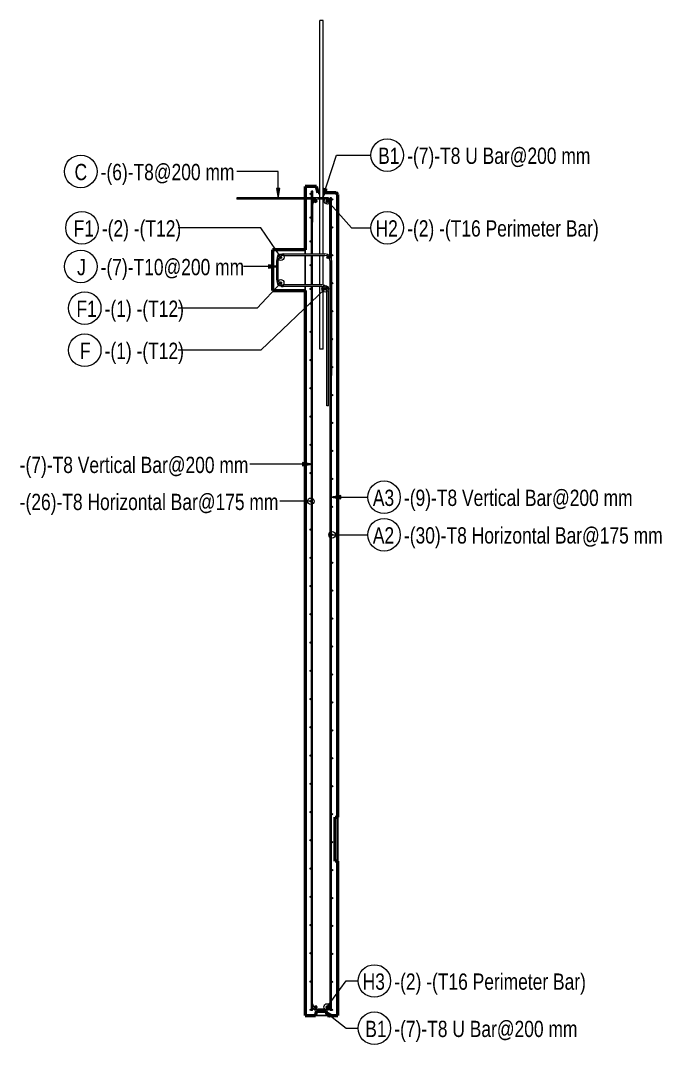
# Model space of a CAD drawing. Header units: millimetres. Extents: x -12508 to 11584, y -2169 to 13538.
# Drawn here: x -2960 to 977, y -1575 to 4720 of the extents above; entities that cross this region are included whole.
import ezdxf

# ---------------------------------------------------------------- set-up
doc = ezdxf.new("R2010")
doc.units = ezdxf.units.MM
doc.linetypes.add('Dash', pattern=[6.36, 3.18, -3.18])
for name, color, linetype, lineweight in [('A-WALL', 113, 'Continuous', 25), ('S-BEAM', 12, 'Continuous', 18), ('S-BEAM-HDLN', 1, 'Dash', 18), ('S-RBAR', 171, 'Continuous', 18), ('S-RBAR-IDEN', 171, 'Continuous', 9)]:
    doc.layers.add(name, color=color, linetype=linetype, lineweight=lineweight)
doc.styles.add('Nirmala UI Semilight', font='NirmalaS.ttf', dxfattribs={"width": 0.8, "height": 100})

# ---------------------------------------------------------------- blocks, each defined once
blk = doc.blocks.new('M_Rebar Tag_rfa Dimension - ARROW-793927-Elevation Right 2')
at = {"layer": 'S-RBAR-IDEN'}
blk.add_circle((11535.3, 3792.2), 100, dxfattribs=at)
blk = doc.blocks.new('M_Rebar Tag_rfa MARK - DOT 1 MM-794228-Elevation Right 2')
at = {"layer": 'S-RBAR-IDEN'}
blk.add_circle((13417.9, 3445.5), 100, dxfattribs=at)
blk = doc.blocks.new('M_Rebar Tag_rfa Dimension - DOT-793929-Elevation Right 2')
at = {"layer": 'S-RBAR-IDEN'}
blk.add_circle((13398.1, 1558.8), 100, dxfattribs=at)

msp = doc.modelspace()

# ---------------------------------------------------------------- hatches: boundary and pattern name
at = {"layer": 'S-RBAR'}
h = msp.add_hatch(color=256, dxfattribs=at)
edge = h.paths.add_edge_path()
edge.add_arc((-1177.4921, 3654.09358), 4, 0, 360)
for points in [[(-1177.49212, 3650.09358), (-1173.4921, 3654.09356), (-1177.49208, 3658.09358), (-1181.4921, 3654.0936)], [(-1149.84484, 3601.72682), (-1140.90055, 3604.63294), (-1140.9005, 3614.0375), (-1149.84476, 3616.94372), (-1155.37266, 3609.3353)], [(-1078.01482, 3601.72644), (-1069.07053, 3604.63256), (-1069.07048, 3614.03713), (-1078.01474, 3616.94334), (-1083.54264, 3609.33492)], [(-1045.4923, 3615.83472), (-1041.49228, 3619.8347), (-1045.49226, 3623.83472), (-1049.49228, 3619.83474)], [(-1177.49289, 3504.01413), (-1173.49287, 3508.01411), (-1177.49285, 3512.01413), (-1181.49287, 3508.01415)], [(-1045.4932, 3444.0761), (-1041.49318, 3448.07608), (-1045.49316, 3452.0761), (-1049.49318, 3448.07612)], [(-1177.49366, 3357.93467), (-1173.49363, 3361.93465), (-1177.49361, 3365.93467), (-1181.49363, 3361.93469)], [(-1045.49411, 3272.31748), (-1041.49408, 3276.31746), (-1045.49406, 3280.31748), (-1049.49408, 3276.3175)], [(-1362.10211, 3257.50555), (-1356.10208, 3263.50552), (-1362.10205, 3269.50555), (-1368.10208, 3263.50558)], [(-1177.49442, 3211.85522), (-1173.4944, 3215.8552), (-1177.49438, 3219.85522), (-1181.4944, 3215.85524)], [(-1071.49418, 3257.50402), (-1065.49415, 3263.50399), (-1071.49412, 3269.50402), (-1077.49415, 3263.50406)], [(-1362.10293, 3100.91082), (-1356.1029, 3106.91079), (-1362.10287, 3112.91082), (-1368.1029, 3106.91085)], [(-1045.49501, 3100.55886), (-1041.49499, 3104.55884), (-1045.49497, 3108.55886), (-1049.49499, 3104.55888)], [(-1177.49519, 3065.77577), (-1173.49517, 3069.77575), (-1177.49515, 3073.77577), (-1181.49517, 3069.77579)], [(-1089.77941, 3062.63685), (-1083.77938, 3068.63681), (-1089.77935, 3074.63685), (-1095.77938, 3068.63688), (-1090.67067, 3063.52811)], [(-1177.49566, 2975.94346), (-1173.49564, 2979.94344), (-1177.49562, 2983.94346), (-1181.49564, 2979.94348)], [(-1045.49591, 2928.80024), (-1041.49589, 2932.80021), (-1045.49587, 2936.80024), (-1049.49589, 2932.80026)], [(-1177.49657, 2802.29914), (-1173.49655, 2806.29912), (-1177.49653, 2810.29914), (-1181.49655, 2806.29916)], [(-1045.49681, 2757.04162), (-1041.49679, 2761.04159), (-1045.49677, 2765.04162), (-1049.49679, 2761.04164)], [(-1177.49749, 2628.65482), (-1173.49747, 2632.6548), (-1177.49745, 2636.65482), (-1181.49747, 2632.65484)], [(-1045.49771, 2585.28299), (-1041.49769, 2589.28297), (-1045.49767, 2593.28299), (-1049.49769, 2589.28302)], [(-1177.4984, 2455.0105), (-1173.49838, 2459.01047), (-1177.49836, 2463.0105), (-1181.49838, 2459.01052)], [(-1045.49862, 2413.52437), (-1041.4986, 2417.52435), (-1045.49858, 2421.52437), (-1049.4986, 2417.52439)], [(-1177.49931, 2281.36617), (-1173.49929, 2285.36615), (-1177.49927, 2289.36617), (-1181.49929, 2285.36619)], [(-1045.49952, 2241.76575), (-1041.4995, 2245.76573), (-1045.49948, 2249.76575), (-1049.4995, 2245.76577)], [(-1177.50022, 2107.72185), (-1173.5002, 2111.72183), (-1177.50018, 2115.72185), (-1181.5002, 2111.72187)], [(-1045.50042, 2070.00713), (-1041.5004, 2074.00711), (-1045.50038, 2078.00713), (-1049.5004, 2074.00715)], [(-1177.50114, 1934.07753), (-1173.50112, 1938.07751), (-1177.50109, 1942.07753), (-1181.50112, 1938.07755)], [(-1045.50132, 1898.24851), (-1041.5013, 1902.24849), (-1045.50128, 1906.24851), (-1049.5013, 1902.24853)], [(-1177.50205, 1760.43321), (-1173.50203, 1764.43319), (-1177.50201, 1768.43321), (-1181.50203, 1764.43323)], [(-1045.50223, 1726.48989), (-1041.50221, 1730.48987), (-1045.50218, 1734.48989), (-1049.50221, 1730.48991)], [(-1177.50296, 1586.78889), (-1173.50294, 1590.78886), (-1177.50292, 1594.78889), (-1181.50294, 1590.78891)], [(-1045.50313, 1554.73127), (-1041.50311, 1558.73125), (-1045.50309, 1562.73127), (-1049.50311, 1558.73129)], [(-1177.50387, 1413.14456), (-1173.50385, 1417.14454), (-1177.50383, 1421.14456), (-1181.50385, 1417.14458)], [(-1045.50403, 1382.97265), (-1041.50401, 1386.97263), (-1045.50399, 1390.97265), (-1049.50401, 1386.97267)], [(-1177.50479, 1239.50024), (-1173.50476, 1243.50022), (-1177.50474, 1247.50024), (-1181.50476, 1243.50026)], [(-1045.50493, 1211.21403), (-1041.50491, 1215.21401), (-1045.50489, 1219.21403), (-1049.50491, 1215.21405)], [(-1177.5057, 1065.85592), (-1173.50568, 1069.8559), (-1177.50566, 1073.85592), (-1181.50568, 1069.85594)], [(-1045.50584, 1039.45541), (-1041.50582, 1043.45539), (-1045.50579, 1047.45541), (-1049.50582, 1043.45543)], [(-1177.50661, 892.2116), (-1173.50659, 896.21158), (-1177.50657, 900.2116), (-1181.50659, 896.21162)], [(-1045.50674, 867.69679), (-1041.50672, 871.69677), (-1045.5067, 875.69679), (-1049.50672, 871.69681)], [(-1177.50752, 718.56728), (-1173.5075, 722.56726), (-1177.50748, 726.56728), (-1181.5075, 722.5673)], [(-1045.50764, 695.93817), (-1041.50762, 699.93815), (-1045.5076, 703.93817), (-1049.50762, 699.93819)], [(-1177.50843, 544.92295), (-1173.50841, 548.92293), (-1177.50839, 552.92295), (-1181.50841, 548.92298)], [(-1045.50854, 524.17955), (-1041.50852, 528.17953), (-1045.5085, 532.17955), (-1049.50852, 528.17957)], [(-1177.50935, 371.27863), (-1173.50933, 375.27861), (-1177.5093, 379.27863), (-1181.50933, 375.27865)], [(-1045.50945, 352.42093), (-1041.50942, 356.4209), (-1045.5094, 360.42093), (-1049.50942, 356.42095)], [(-1177.51026, 197.63431), (-1173.51024, 201.63429), (-1177.51022, 205.63431), (-1181.51024, 201.63433)], [(-1045.51035, 180.66231), (-1041.51033, 184.66228), (-1045.51031, 188.66231), (-1049.51033, 184.66233)], [(-1177.51117, 23.98999), (-1173.51115, 27.98997), (-1177.51113, 31.98999), (-1181.51115, 27.99001)], [(-1045.51125, 8.90368), (-1041.51123, 12.90366), (-1045.51121, 16.90368), (-1049.51123, 12.90371)], [(-1177.51208, -149.65433), (-1173.51206, -145.65435), (-1177.51204, -141.65433), (-1181.51206, -145.65431)], [(-1045.51215, -162.85494), (-1041.51213, -158.85496), (-1045.51211, -154.85494), (-1049.51213, -158.85492)], [(-1177.513, -323.29866), (-1173.51297, -319.29868), (-1177.51295, -315.29866), (-1181.51297, -319.29863)], [(-1045.51306, -334.61356), (-1041.51303, -330.61358), (-1045.51301, -326.61356), (-1049.51303, -330.61354)], [(-1177.51391, -496.94298), (-1173.51389, -492.943), (-1177.51387, -488.94298), (-1181.51389, -492.94296)], [(-1045.51396, -506.37218), (-1041.51394, -502.3722), (-1045.51392, -498.37218), (-1049.51394, -502.37216)], [(-1177.51482, -670.5873), (-1173.5148, -666.58732), (-1177.51478, -662.5873), (-1181.5148, -666.58728)], [(-1045.51486, -678.1308), (-1041.51484, -674.13082), (-1045.51482, -670.1308), (-1049.51484, -674.13078)], [(-1177.51573, -844.23162), (-1173.51571, -840.23164), (-1177.51569, -836.23162), (-1181.51571, -840.2316)], [(-1045.51576, -849.88942), (-1041.51574, -845.88944), (-1045.51572, -841.88942), (-1049.51574, -845.8894)], [(-1177.51665, -1017.87594), (-1173.51662, -1013.87596), (-1177.5166, -1009.87594), (-1181.51662, -1013.87592), (-1180.79623, -1014.59633)], [(-1045.51666, -1021.64804), (-1041.51664, -1017.64806), (-1045.51662, -1013.64804), (-1049.51664, -1017.64802)], [(-1177.51756, -1191.52027), (-1173.51754, -1187.52029), (-1177.51752, -1183.52027), (-1181.51754, -1187.52024)], [(-1045.51757, -1193.40666), (-1041.51755, -1189.40668), (-1045.51753, -1185.40666), (-1049.51755, -1189.40664)], [(-1177.51847, -1365.16459), (-1173.51845, -1361.16461), (-1177.51843, -1357.16459), (-1181.51845, -1361.16457)], [(-1144.92659, -1352.27321), (-1139.39869, -1344.66479), (-1144.92651, -1337.05631), (-1153.8708, -1339.96243), (-1153.87085, -1349.36699)], [(-1073.09658, -1352.27359), (-1067.56867, -1344.66517), (-1073.0965, -1337.05668), (-1082.04078, -1339.96281), (-1082.04083, -1349.36737)], [(-1045.51847, -1365.16528), (-1041.51845, -1361.1653), (-1045.51843, -1357.16528), (-1049.51845, -1361.16526)]]:
    msp.add_hatch(color=256, dxfattribs=at).paths.add_polyline_path(points)
h = msp.add_hatch(color=256, dxfattribs=at)
edge = h.paths.add_edge_path()
edge.add_arc((-1147.37266, 3609.33525), 8, 0, 360)
h = msp.add_hatch(color=256, dxfattribs=at)
edge = h.paths.add_edge_path()
edge.add_arc((-1075.54264, 3609.33488), 8, 0, 360)
h = msp.add_hatch(color=256, dxfattribs=at)
edge = h.paths.add_edge_path()
edge.add_arc((-1045.49228, 3619.83472), 4, 0, 360)
h = msp.add_hatch(color=256, dxfattribs=at)
edge = h.paths.add_edge_path()
edge.add_arc((-1177.49287, 3508.01413), 4, 0, 360)
h = msp.add_hatch(color=256, dxfattribs=at)
edge = h.paths.add_edge_path()
edge.add_arc((-1045.49318, 3448.0761), 4, 0, 360)
h = msp.add_hatch(color=256, dxfattribs=at)
edge = h.paths.add_edge_path()
edge.add_arc((-1177.49363, 3361.93467), 4, 0, 360)
h = msp.add_hatch(color=256, dxfattribs=at)
edge = h.paths.add_edge_path()
edge.add_arc((-1045.49408, 3276.31748), 4, 0, 360)
h = msp.add_hatch(color=256, dxfattribs=at)
edge = h.paths.add_edge_path()
edge.add_arc((-1362.10208, 3263.50555), 6, 0, 360)
h = msp.add_hatch(color=256, dxfattribs=at)
edge = h.paths.add_edge_path()
edge.add_arc((-1177.4944, 3215.85522), 4, 0, 360)
h = msp.add_hatch(color=256, dxfattribs=at)
edge = h.paths.add_edge_path()
edge.add_arc((-1071.49415, 3263.50402), 6, 0, 360)
h = msp.add_hatch(color=256, dxfattribs=at)
edge = h.paths.add_edge_path()
edge.add_arc((-1362.1029, 3106.91082), 6, 0, 360)
h = msp.add_hatch(color=256, dxfattribs=at)
edge = h.paths.add_edge_path()
edge.add_arc((-1045.49499, 3104.55886), 4, 0, 360)
h = msp.add_hatch(color=256, dxfattribs=at)
edge = h.paths.add_edge_path()
edge.add_arc((-1177.49517, 3069.77577), 4, 0, 360)
h = msp.add_hatch(color=256, dxfattribs=at)
edge = h.paths.add_edge_path()
edge.add_arc((-1089.77938, 3068.63685), 6, 0, 360)
h = msp.add_hatch(color=256, dxfattribs=at)
edge = h.paths.add_edge_path()
edge.add_arc((-1177.49564, 2979.94346), 4, 0, 360)
h = msp.add_hatch(color=256, dxfattribs=at)
edge = h.paths.add_edge_path()
edge.add_arc((-1045.49589, 2932.80024), 4, 0, 360)
h = msp.add_hatch(color=256, dxfattribs=at)
edge = h.paths.add_edge_path()
edge.add_arc((-1177.49655, 2806.29914), 4, 0, 360)
h = msp.add_hatch(color=256, dxfattribs=at)
edge = h.paths.add_edge_path()
edge.add_arc((-1045.49679, 2761.04162), 4, 0, 360)
h = msp.add_hatch(color=256, dxfattribs=at)
edge = h.paths.add_edge_path()
edge.add_arc((-1177.49747, 2632.65482), 4, 0, 360)
h = msp.add_hatch(color=256, dxfattribs=at)
edge = h.paths.add_edge_path()
edge.add_arc((-1045.49769, 2589.28299), 4, 0, 360)
h = msp.add_hatch(color=256, dxfattribs=at)
edge = h.paths.add_edge_path()
edge.add_arc((-1177.49838, 2459.0105), 4, 0, 360)
h = msp.add_hatch(color=256, dxfattribs=at)
edge = h.paths.add_edge_path()
edge.add_arc((-1045.4986, 2417.52437), 4, 0, 360)
h = msp.add_hatch(color=256, dxfattribs=at)
edge = h.paths.add_edge_path()
edge.add_arc((-1177.49929, 2285.36617), 4, 0, 360)
h = msp.add_hatch(color=256, dxfattribs=at)
edge = h.paths.add_edge_path()
edge.add_arc((-1045.4995, 2245.76575), 4, 0, 360)
h = msp.add_hatch(color=256, dxfattribs=at)
edge = h.paths.add_edge_path()
edge.add_arc((-1177.5002, 2111.72185), 4, 0, 360)
h = msp.add_hatch(color=256, dxfattribs=at)
edge = h.paths.add_edge_path()
edge.add_arc((-1045.5004, 2074.00713), 4, 0, 360)
h = msp.add_hatch(color=256, dxfattribs=at)
edge = h.paths.add_edge_path()
edge.add_arc((-1177.50112, 1938.07753), 4, 0, 360)
h = msp.add_hatch(color=256, dxfattribs=at)
edge = h.paths.add_edge_path()
edge.add_arc((-1045.5013, 1902.24851), 4, 0, 360)
h = msp.add_hatch(color=256, dxfattribs=at)
edge = h.paths.add_edge_path()
edge.add_arc((-1177.50203, 1764.43321), 4, 0, 360)
h = msp.add_hatch(color=256, dxfattribs=at)
edge = h.paths.add_edge_path()
edge.add_arc((-1045.50221, 1730.48989), 4, 0, 360)
h = msp.add_hatch(color=256, dxfattribs=at)
edge = h.paths.add_edge_path()
edge.add_arc((-1177.50294, 1590.78889), 4, 0, 360)
h = msp.add_hatch(color=256, dxfattribs=at)
edge = h.paths.add_edge_path()
edge.add_arc((-1045.50311, 1558.73127), 4, 0, 360)
h = msp.add_hatch(color=256, dxfattribs=at)
edge = h.paths.add_edge_path()
edge.add_arc((-1177.50385, 1417.14456), 4, 0, 360)
h = msp.add_hatch(color=256, dxfattribs=at)
edge = h.paths.add_edge_path()
edge.add_arc((-1045.50401, 1386.97265), 4, 0, 360)
h = msp.add_hatch(color=256, dxfattribs=at)
edge = h.paths.add_edge_path()
edge.add_arc((-1177.50476, 1243.50024), 4, 0, 360)
h = msp.add_hatch(color=256, dxfattribs=at)
edge = h.paths.add_edge_path()
edge.add_arc((-1045.50491, 1215.21403), 4, 0, 360)
h = msp.add_hatch(color=256, dxfattribs=at)
edge = h.paths.add_edge_path()
edge.add_arc((-1177.50568, 1069.85592), 4, 0, 360)
h = msp.add_hatch(color=256, dxfattribs=at)
edge = h.paths.add_edge_path()
edge.add_arc((-1045.50582, 1043.45541), 4, 0, 360)
h = msp.add_hatch(color=256, dxfattribs=at)
edge = h.paths.add_edge_path()
edge.add_arc((-1177.50659, 896.2116), 4, 0, 360)
h = msp.add_hatch(color=256, dxfattribs=at)
edge = h.paths.add_edge_path()
edge.add_arc((-1045.50672, 871.69679), 4, 0, 360)
h = msp.add_hatch(color=256, dxfattribs=at)
edge = h.paths.add_edge_path()
edge.add_arc((-1177.5075, 722.56728), 4, 0, 360)
h = msp.add_hatch(color=256, dxfattribs=at)
edge = h.paths.add_edge_path()
edge.add_arc((-1045.50762, 699.93817), 4, 0, 360)
h = msp.add_hatch(color=256, dxfattribs=at)
edge = h.paths.add_edge_path()
edge.add_arc((-1177.50841, 548.92295), 4, 0, 360)
h = msp.add_hatch(color=256, dxfattribs=at)
edge = h.paths.add_edge_path()
edge.add_arc((-1045.50852, 528.17955), 4, 0, 360)
h = msp.add_hatch(color=256, dxfattribs=at)
edge = h.paths.add_edge_path()
edge.add_arc((-1177.50933, 375.27863), 4, 0, 360)
h = msp.add_hatch(color=256, dxfattribs=at)
edge = h.paths.add_edge_path()
edge.add_arc((-1045.50942, 356.42093), 4, 0, 360)
h = msp.add_hatch(color=256, dxfattribs=at)
edge = h.paths.add_edge_path()
edge.add_arc((-1177.51024, 201.63431), 4, 0, 360)
h = msp.add_hatch(color=256, dxfattribs=at)
edge = h.paths.add_edge_path()
edge.add_arc((-1045.51033, 184.66231), 4, 0, 360)
h = msp.add_hatch(color=256, dxfattribs=at)
edge = h.paths.add_edge_path()
edge.add_arc((-1177.51115, 27.98999), 4, 0, 360)
h = msp.add_hatch(color=256, dxfattribs=at)
edge = h.paths.add_edge_path()
edge.add_arc((-1045.51123, 12.90368), 4, 0, 360)
h = msp.add_hatch(color=256, dxfattribs=at)
edge = h.paths.add_edge_path()
edge.add_arc((-1177.51206, -145.65433), 4, 0, 360)
h = msp.add_hatch(color=256, dxfattribs=at)
edge = h.paths.add_edge_path()
edge.add_arc((-1045.51213, -158.85494), 4, 0, 360)
h = msp.add_hatch(color=256, dxfattribs=at)
edge = h.paths.add_edge_path()
edge.add_arc((-1177.51297, -319.29866), 4, 0, 360)
h = msp.add_hatch(color=256, dxfattribs=at)
edge = h.paths.add_edge_path()
edge.add_arc((-1045.51303, -330.61356), 4, 0, 360)
h = msp.add_hatch(color=256, dxfattribs=at)
edge = h.paths.add_edge_path()
edge.add_arc((-1177.51389, -492.94298), 4, 0, 360)
h = msp.add_hatch(color=256, dxfattribs=at)
edge = h.paths.add_edge_path()
edge.add_arc((-1045.51394, -502.37218), 4, 0, 360)
h = msp.add_hatch(color=256, dxfattribs=at)
edge = h.paths.add_edge_path()
edge.add_arc((-1177.5148, -666.5873), 4, 0, 360)
h = msp.add_hatch(color=256, dxfattribs=at)
edge = h.paths.add_edge_path()
edge.add_arc((-1045.51484, -674.1308), 4, 0, 360)
h = msp.add_hatch(color=256, dxfattribs=at)
edge = h.paths.add_edge_path()
edge.add_arc((-1177.51571, -840.23162), 4, 0, 360)
h = msp.add_hatch(color=256, dxfattribs=at)
edge = h.paths.add_edge_path()
edge.add_arc((-1045.51574, -845.88942), 4, 0, 360)
h = msp.add_hatch(color=256, dxfattribs=at)
edge = h.paths.add_edge_path()
edge.add_arc((-1177.51662, -1013.87594), 4, 0, 360)
h = msp.add_hatch(color=256, dxfattribs=at)
edge = h.paths.add_edge_path()
edge.add_arc((-1045.51664, -1017.64804), 4, 0, 360)
h = msp.add_hatch(color=256, dxfattribs=at)
edge = h.paths.add_edge_path()
edge.add_arc((-1177.51754, -1187.52027), 4, 0, 360)
h = msp.add_hatch(color=256, dxfattribs=at)
edge = h.paths.add_edge_path()
edge.add_arc((-1045.51755, -1189.40666), 4, 0, 360)
h = msp.add_hatch(color=256, dxfattribs=at)
edge = h.paths.add_edge_path()
edge.add_arc((-1177.51845, -1361.16459), 4, 0, 360)
h = msp.add_hatch(color=256, dxfattribs=at)
edge = h.paths.add_edge_path()
edge.add_arc((-1147.39869, -1344.66475), 8, 0, 360)
h = msp.add_hatch(color=256, dxfattribs=at)
edge = h.paths.add_edge_path()
edge.add_arc((-1075.56867, -1344.66512), 8, 0, 360)
h = msp.add_hatch(color=256, dxfattribs=at)
edge = h.paths.add_edge_path()
edge.add_arc((-1045.51845, -1361.16528), 4, 0, 360)
at = {"layer": 'S-RBAR-IDEN'}
for points in [[(-1377.56714, 3627.60614), (-1366.98752, 3687.60614), (-1388.14676, 3687.60614)], [(-1105.66706, 3627.72013), (-1076.76578, 3681.35448), (-1096.85277, 3688.00476)], [(-1377.56714, 3207.98923), (-1437.56714, 3218.56885), (-1437.56714, 3197.40961)], [(-1168.40636, 1992.20191), (-1228.40636, 2002.78153), (-1228.40636, 1981.62229)], [(-1051.4927, 1789.71666), (-991.4927, 1779.13704), (-991.4927, 1800.29628)], [(-1103.15899, -1360.98062), (-1062.75734, -1406.58363), (-1049.59671, -1390.01526)]]:
    msp.add_hatch(color=256, dxfattribs=at).paths.add_polyline_path(points)

# ---------------------------------------------------------------- linework, layer by layer
at = {"layer": 'A-WALL', "lineweight": 50}
for p, q in [((-1211.49186, 3699.83559), (-1211.49223, 3629.83409)), ((-1141.255, 3699.83522), (-1211.49186, 3699.83559)), ((-1131.37239, 3660.30392), (-1141.255, 3699.83522)), ((-1121.49084, 3660.30387), (-1131.37239, 3660.30392)), ((-1021.51092, 3660.30334), (-1101.49084, 3660.30376)), ((-1011.49212, 3650.28444), (-1021.51092, 3660.30334)), ((-1211.49227, 3621.83409), (-1211.49391, 3309.83559)), ((-1011.51223, -176.75329), (-1011.49212, 3650.28444)), ((-1211.49522, 3059.83559), (-1211.51863, -1395.16441)), ((-1026.51365, -447.34305), (-1026.51223, -176.75313)), ((-1011.51863, -1395.16546), (-1011.51365, -447.34304)), ((-1149.01863, -1395.16474), (-1139.0185, -1370.16479)), ((-1139.0185, -1370.16479), (-1084.0185, -1370.16508)), ((-1084.0185, -1370.16508), (-1074.01863, -1395.16513)), ((-1211.51863, -1395.16441), (-1149.01863, -1395.16474)), ((-1074.01863, -1395.16513), (-1011.51863, -1395.16546))]:
    msp.add_line(p, q, dxfattribs=at)
at = {"layer": 'A-WALL'}
for p, q in [((-1211.49409, 3274.83355), (-1211.49504, 3094.83537)), ((-1211.49391, 3309.83559), (-1211.49404, 3284.83537)), ((-1211.49509, 3084.83355), (-1211.49522, 3059.83559)), ((-1074.0716, -1395.16627), (-1148.96565, -1395.16587))]:
    msp.add_line(p, q, dxfattribs=at)
at = {"layer": 'A-WALL', "lineweight": 50, "flags": 128}
for points in [[(-1026.51223, -176.75313), (-1019.01222, -176.75321), (-1011.51223, -176.75329)], [(-1011.51365, -447.34304), (-1019.01365, -447.34305), (-1026.51365, -447.34305)]]:
    msp.add_lwpolyline(points, dxfattribs=at)
at = {"layer": 'A-WALL'}
for start_param, end_param in [(0.430410754, 1.5708067752), (1.5708067752, 2.7119669049)]:
    msp.add_ellipse((-1011.51369, -312.04817), major_axis=(0.00079, 150), ratio=0.0000115717, start_param=start_param, end_param=end_param, dxfattribs=at)
at = {"layer": 'S-BEAM'}
for p, q in [((-1411.49765, 3309.83326), (-1411.49391, 3309.83664)), ((-1211.49504, 3094.83537), (-1211.49409, 3274.83355)), ((-1211.49404, 3284.83537), (-1211.49391, 3309.83559)), ((-1211.49522, 3059.83559), (-1211.49509, 3084.83355)), ((-1411.49522, 3059.83664), (-1411.49897, 3059.83326))]:
    msp.add_line(p, q, dxfattribs=at)
at = {"layer": 'S-BEAM', "lineweight": 50}
for p, q in [((-1411.49391, 3309.83664), (-1411.49522, 3059.83664)), ((-1211.49391, 3309.83559), (-1411.49391, 3309.83664)), ((-1411.49522, 3059.83664), (-1211.49522, 3059.83559))]:
    msp.add_line(p, q, dxfattribs=at)
at = {"layer": 'S-BEAM-HDLN'}
for p, q in [((-1411.49765, 3309.83326), (-1411.49391, 3309.83664)), ((-1411.49522, 3059.83664), (-1411.49897, 3059.83326)), ((-1211.49522, 3059.83559), (-1211.49897, 3059.83221))]:
    msp.add_line(p, q, dxfattribs=at)
at = {"layer": 'S-RBAR'}
for p, q in [((-1121.491, 3629.83484), (-1121.48527, 4719.83466)), ((-1101.48527, 4719.83456), (-1121.48527, 4719.83466)), ((-1101.491, 3629.83474), (-1101.48527, 4719.83456)), ((-1177.49208, 3658.09358), (-1181.4921, 3654.0936)), ((-1181.4921, 3654.0936), (-1177.49212, 3650.09358)), ((-1177.49212, 3650.09358), (-1173.4921, 3654.09356)), ((-1173.4921, 3654.09356), (-1177.49208, 3658.09358)), ((-1173.49429, 3284.83517), (-1173.49227, 3669.83517)), ((-1165.49227, 3669.83512), (-1173.49227, 3669.83517)), ((-1165.49429, 3284.83513), (-1165.49227, 3669.83512)), ((-1631.49389, 3629.8363), (-1631.49393, 3621.8363)), ((-1173.49252, 3621.83389), (-1631.49393, 3621.8363)), ((-1173.49248, 3629.83389), (-1631.49389, 3629.8363)), ((-1156.93601, 3621.8338), (-1165.49252, 3621.83385)), ((-1133.49253, 3629.83368), (-1165.49248, 3629.83385)), ((-1149.84476, 3616.94372), (-1155.37266, 3609.3353)), ((-1155.37266, 3609.3353), (-1149.84484, 3601.72682)), ((-1149.84484, 3601.72682), (-1140.90055, 3604.63294)), ((-1140.9005, 3614.0375), (-1149.84476, 3616.94372)), ((-1140.90055, 3604.63294), (-1140.9005, 3614.0375)), ((-1089.49257, 3621.83468), (-1133.49257, 3621.83491)), ((-1089.49253, 3629.83468), (-1133.49253, 3629.83491)), ((-1121.49281, 3284.8349), (-1121.49104, 3621.83484)), ((-1101.49281, 3284.83479), (-1101.49104, 3621.83474)), ((-1075.49389, 3629.83338), (-1089.49253, 3629.83345)), ((-1078.01474, 3616.94334), (-1083.54264, 3609.33492)), ((-1083.54264, 3609.33492), (-1078.01482, 3601.72644)), ((-1078.01482, 3601.72644), (-1069.07053, 3604.63256)), ((-1069.07048, 3614.03713), (-1078.01474, 3616.94334)), ((-1069.07053, 3604.63256), (-1069.07048, 3614.03713)), ((-1059.49578, 3270.11559), (-1059.49404, 3600.31604)), ((-1057.49443, 3267.50736), (-1057.49274, 3589.83451)), ((-1057.49316, 3613.27705), (-1057.49307, 3629.83402)), ((-1049.49307, 3629.83398), (-1057.49307, 3629.83402)), ((-1049.49463, 3229.83447), (-1049.49274, 3589.83447)), ((-1049.49328, 3589.83447), (-1049.49307, 3629.83398)), ((-1045.49226, 3623.83472), (-1049.49228, 3619.83474)), ((-1049.49228, 3619.83474), (-1045.4923, 3615.83472)), ((-1045.4923, 3615.83472), (-1041.49228, 3619.8347)), ((-1041.49228, 3619.8347), (-1045.49226, 3623.83472)), ((-1177.49285, 3512.01413), (-1181.49287, 3508.01415)), ((-1181.49287, 3508.01415), (-1177.49289, 3504.01413)), ((-1177.49289, 3504.01413), (-1173.49287, 3508.01411)), ((-1173.49287, 3508.01411), (-1177.49285, 3512.01413)), ((-1045.49316, 3452.0761), (-1049.49318, 3448.07612)), ((-1049.49318, 3448.07612), (-1045.4932, 3444.0761)), ((-1045.4932, 3444.0761), (-1041.49318, 3448.07608)), ((-1041.49318, 3448.07608), (-1045.49316, 3452.0761)), ((-1177.49361, 3365.93467), (-1181.49363, 3361.93469)), ((-1181.49363, 3361.93469), (-1177.49366, 3357.93467)), ((-1177.49366, 3357.93467), (-1173.49363, 3361.93465)), ((-1173.49363, 3361.93465), (-1177.49361, 3365.93467)), ((-1346.49434, 3274.83608), (-1090.0845, 3274.83473)), ((-1346.49428, 3284.83608), (-1090.08445, 3284.83473)), ((-1173.49529, 3094.83517), (-1173.49434, 3274.83517)), ((-1165.49529, 3094.83513), (-1165.49434, 3274.83513)), ((-1121.49381, 3094.8349), (-1121.49286, 3274.8349)), ((-1101.49381, 3093.83657), (-1101.49286, 3274.83479)), ((-1045.49406, 3280.31748), (-1049.49408, 3276.3175)), ((-1049.49408, 3276.3175), (-1045.49411, 3272.31748)), ((-1045.49411, 3272.31748), (-1041.49408, 3276.31746)), ((-1041.49408, 3276.31746), (-1045.49406, 3280.31748)), ((-1386.49512, 3124.83629), (-1386.49449, 3244.83629)), ((-1376.49512, 3124.83624), (-1376.49449, 3244.83624)), ((-1362.10205, 3269.50555), (-1368.10208, 3263.50558)), ((-1368.10208, 3263.50558), (-1362.10211, 3257.50555)), ((-1362.10211, 3257.50555), (-1356.10208, 3263.50552)), ((-1356.10208, 3263.50552), (-1362.10205, 3269.50555)), ((-1177.49438, 3219.85522), (-1181.4944, 3215.85524)), ((-1181.4944, 3215.85524), (-1177.49442, 3211.85522)), ((-1177.49442, 3211.85522), (-1173.4944, 3215.8552)), ((-1173.4944, 3215.8552), (-1177.49438, 3219.85522)), ((-1071.49412, 3269.50402), (-1077.49415, 3263.50406)), ((-1077.49415, 3263.50406), (-1071.49418, 3257.50402)), ((-1071.49418, 3257.50402), (-1065.49415, 3263.50399)), ((-1065.49415, 3263.50399), (-1071.49412, 3269.50402)), ((-1060.08466, 3244.83457), (-1060.08837, 2538.60496)), ((-1050.08466, 3244.83452), (-1050.08837, 2538.60491)), ((-1049.49463, 3229.83447), (-1050.08474, 3229.83447)), ((-1049.51931, -1365.16602), (-1049.49517, 3229.83447)), ((-1362.10287, 3112.91082), (-1368.1029, 3106.91085)), ((-1368.1029, 3106.91085), (-1362.10293, 3100.91082)), ((-1362.10293, 3100.91082), (-1356.1029, 3106.91079)), ((-1356.1029, 3106.91079), (-1362.10287, 3112.91082)), ((-1109.07612, 3084.83483), (-1346.49533, 3084.83608)), ((-1109.07607, 3094.83483), (-1346.49528, 3094.83608)), ((-1173.51872, -1365.16483), (-1173.49534, 3084.83517)), ((-1165.51872, -1365.16488), (-1165.49534, 3084.83513)), ((-1121.49588, 2699.83466), (-1121.49386, 3084.8349)), ((-1045.49497, 3108.55886), (-1049.49499, 3104.55888)), ((-1049.49499, 3104.55888), (-1045.49501, 3100.55886)), ((-1045.49501, 3100.55886), (-1041.49499, 3104.55884)), ((-1041.49499, 3104.55884), (-1045.49497, 3108.55886)), ((-1177.49515, 3073.77577), (-1181.49517, 3069.77579)), ((-1181.49517, 3069.77579), (-1177.49519, 3065.77577)), ((-1177.49519, 3065.77577), (-1173.49517, 3069.77575)), ((-1173.49517, 3069.77575), (-1177.49515, 3073.77577)), ((-1101.49588, 2699.83456), (-1101.49386, 3083.83657)), ((-1089.77935, 3074.63685), (-1095.77938, 3068.63688)), ((-1095.77938, 3068.63688), (-1090.67067, 3063.52811)), ((-1090.67067, 3063.52811), (-1089.77941, 3062.63685)), ((-1089.77941, 3062.63685), (-1083.77938, 3068.63681)), ((-1083.77938, 3068.63681), (-1089.77935, 3074.63685)), ((-1079.07998, 2350.60506), (-1079.07628, 3054.83467)), ((-1069.07998, 2350.60501), (-1069.07628, 3054.83462)), ((-1177.49562, 2983.94346), (-1181.49564, 2979.94348)), ((-1181.49564, 2979.94348), (-1177.49566, 2975.94346)), ((-1177.49566, 2975.94346), (-1173.49564, 2979.94344)), ((-1173.49564, 2979.94344), (-1177.49562, 2983.94346)), ((-1045.49587, 2936.80024), (-1049.49589, 2932.80026)), ((-1049.49589, 2932.80026), (-1045.49591, 2928.80024)), ((-1045.49591, 2928.80024), (-1041.49589, 2932.80021)), ((-1041.49589, 2932.80021), (-1045.49587, 2936.80024)), ((-1177.49653, 2810.29914), (-1181.49655, 2806.29916)), ((-1181.49655, 2806.29916), (-1177.49657, 2802.29914)), ((-1177.49657, 2802.29914), (-1173.49655, 2806.29912)), ((-1173.49655, 2806.29912), (-1177.49653, 2810.29914)), ((-1045.49677, 2765.04162), (-1049.49679, 2761.04164)), ((-1049.49679, 2761.04164), (-1045.49681, 2757.04162)), ((-1045.49681, 2757.04162), (-1041.49679, 2761.04159)), ((-1041.49679, 2761.04159), (-1045.49677, 2765.04162)), ((-1101.49588, 2699.83456), (-1121.49588, 2699.83466)), ((-1177.49745, 2636.65482), (-1181.49747, 2632.65484)), ((-1181.49747, 2632.65484), (-1177.49749, 2628.65482)), ((-1177.49749, 2628.65482), (-1173.49747, 2632.6548)), ((-1173.49747, 2632.6548), (-1177.49745, 2636.65482)), ((-1045.49767, 2593.28299), (-1049.49769, 2589.28302)), ((-1049.49769, 2589.28302), (-1045.49771, 2585.28299)), ((-1045.49771, 2585.28299), (-1041.49769, 2589.28297)), ((-1041.49769, 2589.28297), (-1045.49767, 2593.28299)), ((-1060.08837, 2538.60496), (-1050.08837, 2538.60491)), ((-1057.51931, -1365.16598), (-1057.49881, 2538.60495)), ((-1177.49836, 2463.0105), (-1181.49838, 2459.01052)), ((-1181.49838, 2459.01052), (-1177.4984, 2455.0105)), ((-1177.4984, 2455.0105), (-1173.49838, 2459.01047)), ((-1173.49838, 2459.01047), (-1177.49836, 2463.0105)), ((-1045.49858, 2421.52437), (-1049.4986, 2417.52439)), ((-1049.4986, 2417.52439), (-1045.49862, 2413.52437)), ((-1045.49862, 2413.52437), (-1041.4986, 2417.52435)), ((-1041.4986, 2417.52435), (-1045.49858, 2421.52437)), ((-1069.07998, 2350.60501), (-1079.07998, 2350.60506)), ((-1177.49927, 2289.36617), (-1181.49929, 2285.36619)), ((-1181.49929, 2285.36619), (-1177.49931, 2281.36617)), ((-1177.49931, 2281.36617), (-1173.49929, 2285.36615)), ((-1173.49929, 2285.36615), (-1177.49927, 2289.36617)), ((-1045.49948, 2249.76575), (-1049.4995, 2245.76577)), ((-1049.4995, 2245.76577), (-1045.49952, 2241.76575)), ((-1045.49952, 2241.76575), (-1041.4995, 2245.76573)), ((-1041.4995, 2245.76573), (-1045.49948, 2249.76575)), ((-1177.50018, 2115.72185), (-1181.5002, 2111.72187)), ((-1181.5002, 2111.72187), (-1177.50022, 2107.72185)), ((-1177.50022, 2107.72185), (-1173.5002, 2111.72183)), ((-1173.5002, 2111.72183), (-1177.50018, 2115.72185)), ((-1045.50038, 2078.00713), (-1049.5004, 2074.00715)), ((-1041.5004, 2074.00711), (-1045.50038, 2078.00713)), ((-1049.5004, 2074.00715), (-1045.50042, 2070.00713)), ((-1045.50042, 2070.00713), (-1041.5004, 2074.00711)), ((-1177.50109, 1942.07753), (-1181.50112, 1938.07755)), ((-1181.50112, 1938.07755), (-1177.50114, 1934.07753)), ((-1177.50114, 1934.07753), (-1173.50112, 1938.07751)), ((-1173.50112, 1938.07751), (-1177.50109, 1942.07753)), ((-1045.50128, 1906.24851), (-1049.5013, 1902.24853)), ((-1049.5013, 1902.24853), (-1045.50132, 1898.24851)), ((-1045.50132, 1898.24851), (-1041.5013, 1902.24849)), ((-1041.5013, 1902.24849), (-1045.50128, 1906.24851)), ((-1177.50201, 1768.43321), (-1181.50203, 1764.43323)), ((-1181.50203, 1764.43323), (-1177.50205, 1760.43321)), ((-1177.50205, 1760.43321), (-1173.50203, 1764.43319)), ((-1173.50203, 1764.43319), (-1177.50201, 1768.43321)), ((-1045.50218, 1734.48989), (-1049.50221, 1730.48991)), ((-1049.50221, 1730.48991), (-1045.50223, 1726.48989)), ((-1045.50223, 1726.48989), (-1041.50221, 1730.48987)), ((-1041.50221, 1730.48987), (-1045.50218, 1734.48989)), ((-1177.50292, 1594.78889), (-1181.50294, 1590.78891)), ((-1181.50294, 1590.78891), (-1177.50296, 1586.78889)), ((-1177.50296, 1586.78889), (-1173.50294, 1590.78886)), ((-1173.50294, 1590.78886), (-1177.50292, 1594.78889)), ((-1045.50309, 1562.73127), (-1049.50311, 1558.73129)), ((-1049.50311, 1558.73129), (-1045.50313, 1554.73127)), ((-1045.50313, 1554.73127), (-1041.50311, 1558.73125)), ((-1041.50311, 1558.73125), (-1045.50309, 1562.73127)), ((-1177.50383, 1421.14456), (-1181.50385, 1417.14458)), ((-1181.50385, 1417.14458), (-1177.50387, 1413.14456)), ((-1177.50387, 1413.14456), (-1173.50385, 1417.14454)), ((-1173.50385, 1417.14454), (-1177.50383, 1421.14456)), ((-1045.50399, 1390.97265), (-1049.50401, 1386.97267)), ((-1049.50401, 1386.97267), (-1045.50403, 1382.97265)), ((-1045.50403, 1382.97265), (-1041.50401, 1386.97263)), ((-1041.50401, 1386.97263), (-1045.50399, 1390.97265)), ((-1177.50474, 1247.50024), (-1181.50476, 1243.50026)), ((-1181.50476, 1243.50026), (-1177.50479, 1239.50024)), ((-1177.50479, 1239.50024), (-1173.50476, 1243.50022)), ((-1173.50476, 1243.50022), (-1177.50474, 1247.50024)), ((-1045.50489, 1219.21403), (-1049.50491, 1215.21405)), ((-1049.50491, 1215.21405), (-1045.50493, 1211.21403)), ((-1045.50493, 1211.21403), (-1041.50491, 1215.21401)), ((-1041.50491, 1215.21401), (-1045.50489, 1219.21403)), ((-1177.50566, 1073.85592), (-1181.50568, 1069.85594)), ((-1173.50568, 1069.8559), (-1177.50566, 1073.85592)), ((-1181.50568, 1069.85594), (-1177.5057, 1065.85592)), ((-1177.5057, 1065.85592), (-1173.50568, 1069.8559)), ((-1045.50579, 1047.45541), (-1049.50582, 1043.45543)), ((-1049.50582, 1043.45543), (-1045.50584, 1039.45541)), ((-1045.50584, 1039.45541), (-1041.50582, 1043.45539)), ((-1041.50582, 1043.45539), (-1045.50579, 1047.45541)), ((-1177.50657, 900.2116), (-1181.50659, 896.21162)), ((-1181.50659, 896.21162), (-1177.50661, 892.2116)), ((-1177.50661, 892.2116), (-1173.50659, 896.21158)), ((-1173.50659, 896.21158), (-1177.50657, 900.2116)), ((-1045.5067, 875.69679), (-1049.50672, 871.69681)), ((-1049.50672, 871.69681), (-1045.50674, 867.69679)), ((-1045.50674, 867.69679), (-1041.50672, 871.69677)), ((-1041.50672, 871.69677), (-1045.5067, 875.69679)), ((-1177.50748, 726.56728), (-1181.5075, 722.5673)), ((-1181.5075, 722.5673), (-1177.50752, 718.56728)), ((-1177.50752, 718.56728), (-1173.5075, 722.56726)), ((-1173.5075, 722.56726), (-1177.50748, 726.56728)), ((-1045.5076, 703.93817), (-1049.50762, 699.93819)), ((-1049.50762, 699.93819), (-1045.50764, 695.93817)), ((-1045.50764, 695.93817), (-1041.50762, 699.93815)), ((-1041.50762, 699.93815), (-1045.5076, 703.93817)), ((-1177.50839, 552.92295), (-1181.50841, 548.92298)), ((-1181.50841, 548.92298), (-1177.50843, 544.92295)), ((-1177.50843, 544.92295), (-1173.50841, 548.92293)), ((-1173.50841, 548.92293), (-1177.50839, 552.92295)), ((-1045.5085, 532.17955), (-1049.50852, 528.17957)), ((-1049.50852, 528.17957), (-1045.50854, 524.17955)), ((-1045.50854, 524.17955), (-1041.50852, 528.17953)), ((-1041.50852, 528.17953), (-1045.5085, 532.17955)), ((-1177.5093, 379.27863), (-1181.50933, 375.27865)), ((-1173.50933, 375.27861), (-1177.5093, 379.27863)), ((-1181.50933, 375.27865), (-1177.50935, 371.27863)), ((-1177.50935, 371.27863), (-1173.50933, 375.27861)), ((-1045.5094, 360.42093), (-1049.50942, 356.42095)), ((-1049.50942, 356.42095), (-1045.50945, 352.42093)), ((-1045.50945, 352.42093), (-1041.50942, 356.4209)), ((-1041.50942, 356.4209), (-1045.5094, 360.42093)), ((-1177.51022, 205.63431), (-1181.51024, 201.63433)), ((-1181.51024, 201.63433), (-1177.51026, 197.63431)), ((-1177.51026, 197.63431), (-1173.51024, 201.63429)), ((-1173.51024, 201.63429), (-1177.51022, 205.63431)), ((-1045.51031, 188.66231), (-1049.51033, 184.66233)), ((-1049.51033, 184.66233), (-1045.51035, 180.66231)), ((-1045.51035, 180.66231), (-1041.51033, 184.66228)), ((-1041.51033, 184.66228), (-1045.51031, 188.66231)), ((-1177.51113, 31.98999), (-1181.51115, 27.99001)), ((-1181.51115, 27.99001), (-1177.51117, 23.98999)), ((-1177.51117, 23.98999), (-1173.51115, 27.98997)), ((-1173.51115, 27.98997), (-1177.51113, 31.98999)), ((-1045.51121, 16.90368), (-1049.51123, 12.90371)), ((-1049.51123, 12.90371), (-1045.51125, 8.90368)), ((-1045.51125, 8.90368), (-1041.51123, 12.90366)), ((-1041.51123, 12.90366), (-1045.51121, 16.90368)), ((-1177.51204, -141.65433), (-1181.51206, -145.65431)), ((-1181.51206, -145.65431), (-1177.51208, -149.65433)), ((-1177.51208, -149.65433), (-1173.51206, -145.65435)), ((-1173.51206, -145.65435), (-1177.51204, -141.65433)), ((-1045.51211, -154.85494), (-1049.51213, -158.85492)), ((-1049.51213, -158.85492), (-1045.51215, -162.85494)), ((-1045.51215, -162.85494), (-1041.51213, -158.85496)), ((-1041.51213, -158.85496), (-1045.51211, -154.85494)), ((-1177.51295, -315.29866), (-1181.51297, -319.29863)), ((-1181.51297, -319.29863), (-1177.513, -323.29866)), ((-1177.513, -323.29866), (-1173.51297, -319.29868)), ((-1173.51297, -319.29868), (-1177.51295, -315.29866)), ((-1045.51301, -326.61356), (-1049.51303, -330.61354)), ((-1049.51303, -330.61354), (-1045.51306, -334.61356)), ((-1045.51306, -334.61356), (-1041.51303, -330.61358)), ((-1041.51303, -330.61358), (-1045.51301, -326.61356)), ((-1177.51387, -488.94298), (-1181.51389, -492.94296)), ((-1181.51389, -492.94296), (-1177.51391, -496.94298)), ((-1177.51391, -496.94298), (-1173.51389, -492.943)), ((-1173.51389, -492.943), (-1177.51387, -488.94298)), ((-1045.51392, -498.37218), (-1049.51394, -502.37216)), ((-1049.51394, -502.37216), (-1045.51396, -506.37218)), ((-1045.51396, -506.37218), (-1041.51394, -502.3722)), ((-1041.51394, -502.3722), (-1045.51392, -498.37218)), ((-1177.51478, -662.5873), (-1181.5148, -666.58728)), ((-1181.5148, -666.58728), (-1177.51482, -670.5873)), ((-1177.51482, -670.5873), (-1173.5148, -666.58732)), ((-1173.5148, -666.58732), (-1177.51478, -662.5873)), ((-1045.51482, -670.1308), (-1049.51484, -674.13078)), ((-1049.51484, -674.13078), (-1045.51486, -678.1308)), ((-1045.51486, -678.1308), (-1041.51484, -674.13082)), ((-1041.51484, -674.13082), (-1045.51482, -670.1308)), ((-1177.51569, -836.23162), (-1181.51571, -840.2316)), ((-1181.51571, -840.2316), (-1177.51573, -844.23162)), ((-1177.51573, -844.23162), (-1173.51571, -840.23164)), ((-1173.51571, -840.23164), (-1177.51569, -836.23162)), ((-1045.51572, -841.88942), (-1049.51574, -845.8894)), ((-1049.51574, -845.8894), (-1045.51576, -849.88942)), ((-1045.51576, -849.88942), (-1041.51574, -845.88944)), ((-1041.51574, -845.88944), (-1045.51572, -841.88942)), ((-1177.5166, -1009.87594), (-1181.51662, -1013.87592)), ((-1181.51662, -1013.87592), (-1180.79623, -1014.59633)), ((-1180.79623, -1014.59633), (-1177.51665, -1017.87594)), ((-1177.51665, -1017.87594), (-1173.51662, -1013.87596)), ((-1173.51662, -1013.87596), (-1177.5166, -1009.87594)), ((-1045.51662, -1013.64804), (-1049.51664, -1017.64802)), ((-1049.51664, -1017.64802), (-1045.51666, -1021.64804)), ((-1045.51666, -1021.64804), (-1041.51664, -1017.64806)), ((-1041.51664, -1017.64806), (-1045.51662, -1013.64804)), ((-1177.51752, -1183.52027), (-1181.51754, -1187.52024)), ((-1181.51754, -1187.52024), (-1177.51756, -1191.52027)), ((-1177.51756, -1191.52027), (-1173.51754, -1187.52029)), ((-1173.51754, -1187.52029), (-1177.51752, -1183.52027)), ((-1045.51753, -1185.40666), (-1049.51755, -1189.40664)), ((-1049.51755, -1189.40664), (-1045.51757, -1193.40666)), ((-1045.51757, -1193.40666), (-1041.51755, -1189.40668)), ((-1041.51755, -1189.40668), (-1045.51753, -1185.40666)), ((-1177.51843, -1357.16459), (-1181.51845, -1361.16457)), ((-1181.51845, -1361.16457), (-1177.51847, -1365.16459)), ((-1177.51847, -1365.16459), (-1173.51845, -1361.16461)), ((-1173.51845, -1361.16461), (-1177.51843, -1357.16459)), ((-1165.51872, -1365.16488), (-1173.51872, -1365.16483)), ((-1153.8708, -1339.96243), (-1153.87085, -1349.36699)), ((-1153.87085, -1349.36699), (-1144.92659, -1352.27321)), ((-1144.92651, -1337.05631), (-1153.8708, -1339.96243)), ((-1144.92659, -1352.27321), (-1139.39869, -1344.66479)), ((-1139.39869, -1344.66479), (-1144.92651, -1337.05631)), ((-1089.52078, -1365.16713), (-1133.52078, -1365.1669)), ((-1089.52073, -1357.16713), (-1133.52073, -1357.1669)), ((-1082.04078, -1339.96281), (-1082.04083, -1349.36737)), ((-1082.04083, -1349.36737), (-1073.09658, -1352.27359)), ((-1073.0965, -1337.05668), (-1082.04078, -1339.96281)), ((-1073.09658, -1352.27359), (-1067.56867, -1344.66517)), ((-1067.56867, -1344.66517), (-1073.0965, -1337.05668)), ((-1049.51931, -1365.16602), (-1057.51931, -1365.16598)), ((-1045.51843, -1357.16528), (-1049.51845, -1361.16526)), ((-1049.51845, -1361.16526), (-1045.51847, -1365.16528)), ((-1045.51847, -1365.16528), (-1041.51845, -1361.1653)), ((-1041.51845, -1361.1653), (-1045.51843, -1357.16528))]:
    msp.add_line(p, q, dxfattribs=at)
for centre, radius in [((-1177.4921, 3654.09358), 4), ((-1147.37266, 3609.33525), 8), ((-1075.54264, 3609.33488), 8), ((-1045.49228, 3619.83472), 4), ((-1177.49287, 3508.01413), 4), ((-1045.49318, 3448.0761), 4), ((-1177.49363, 3361.93467), 4), ((-1045.49408, 3276.31748), 4), ((-1362.10208, 3263.50555), 6), ((-1177.4944, 3215.85522), 4), ((-1071.49415, 3263.50402), 6), ((-1362.1029, 3106.91082), 6), ((-1045.49499, 3104.55886), 4), ((-1177.49517, 3069.77577), 4), ((-1089.77938, 3068.63685), 6), ((-1177.49564, 2979.94346), 4), ((-1045.49589, 2932.80024), 4), ((-1177.49655, 2806.29914), 4), ((-1045.49679, 2761.04162), 4), ((-1177.49747, 2632.65482), 4), ((-1045.49769, 2589.28299), 4), ((-1177.49838, 2459.0105), 4), ((-1045.4986, 2417.52437), 4), ((-1177.49929, 2285.36617), 4), ((-1045.4995, 2245.76575), 4), ((-1177.5002, 2111.72185), 4), ((-1045.5004, 2074.00713), 4), ((-1177.50112, 1938.07753), 4), ((-1045.5013, 1902.24851), 4), ((-1177.50203, 1764.43321), 4), ((-1045.50221, 1730.48989), 4), ((-1177.50294, 1590.78889), 4), ((-1045.50311, 1558.73127), 4), ((-1177.50385, 1417.14456), 4), ((-1045.50401, 1386.97265), 4), ((-1177.50476, 1243.50024), 4), ((-1045.50491, 1215.21403), 4), ((-1177.50568, 1069.85592), 4), ((-1045.50582, 1043.45541), 4), ((-1177.50659, 896.2116), 4), ((-1045.50672, 871.69679), 4), ((-1177.5075, 722.56728), 4), ((-1045.50762, 699.93817), 4), ((-1177.50841, 548.92295), 4), ((-1045.50852, 528.17955), 4), ((-1177.50933, 375.27863), 4), ((-1045.50942, 356.42093), 4), ((-1177.51024, 201.63431), 4), ((-1045.51033, 184.66231), 4), ((-1177.51115, 27.98999), 4), ((-1045.51123, 12.90368), 4), ((-1177.51206, -145.65433), 4), ((-1045.51213, -158.85494), 4), ((-1177.51297, -319.29866), 4), ((-1045.51303, -330.61356), 4), ((-1177.51389, -492.94298), 4), ((-1045.51394, -502.37218), 4), ((-1177.5148, -666.5873), 4), ((-1045.51484, -674.1308), 4), ((-1177.51571, -840.23162), 4), ((-1045.51574, -845.88942), 4), ((-1177.51662, -1013.87594), 4), ((-1045.51664, -1017.64804), 4), ((-1177.51754, -1187.52027), 4), ((-1045.51755, -1189.40666), 4), ((-1177.51845, -1361.16459), 4), ((-1147.39869, -1344.66475), 8), ((-1075.56867, -1344.66512), 8), ((-1045.51845, -1361.16528), 4)]:
    msp.add_circle(centre, radius, dxfattribs=at)
for centre, radius, start, end in [((-1133.49274, 3589.83491), 40, 89.999698978, 143.767574712), ((-1133.49274, 3589.83491), 32, 89.999698978, 179.998981886), ((-1089.49274, 3589.83468), 32, 359.999698978, 89.999698978), ((-1089.49274, 3589.83468), 40, 359.999698978, 89.999698978), ((-1075.49402, 3605.83338), 24, 40.947883318, 89.999698981), ((-1346.49449, 3244.83608), 40, 89.999698978, 179.999698978), ((-1346.49449, 3244.83608), 30, 89.999698978, 179.999698978), ((-1090.08466, 3244.83473), 30, 359.999698978, 89.999698978), ((-1090.08466, 3244.83473), 40, 359.999698978, 89.999698978), ((-1346.49512, 3124.83608), 40, 179.999698978, 269.999698978), ((-1346.49512, 3124.83608), 30, 179.999698978, 269.999698978), ((-1109.07628, 3054.83483), 30, 359.999698978, 89.999698978), ((-1109.07628, 3054.83483), 40, 359.999698978, 89.999698978), ((-1133.52057, -1325.1669), 40, 216.236549614, 269.999698978), ((-1133.52057, -1325.1669), 32, 180.027970229, 269.999698978), ((-1089.52057, -1325.16713), 40, 269.999698981, 323.771143872), ((-1089.52057, -1325.16713), 32, 269.999698978, 359.999698978)]:
    msp.add_arc(centre, radius, start, end, dxfattribs=at)
at = {"layer": 'S-RBAR-IDEN'}
for p, q in [((-1105.66706, 3627.72013), (-1018.10852, 3892.18864)), ((-1018.10852, 3892.18864), (-807.29825, 3892.18864)), ((-1377.56714, 3792.18864), (-1631.51444, 3792.18864)), ((-1377.56714, 3627.60614), (-1377.56714, 3792.18864)), ((-1366.98752, 3687.60614), (-1388.14676, 3687.60614)), ((-1388.14676, 3687.60614), (-1377.56714, 3627.60614)), ((-1377.56714, 3627.60614), (-1366.98752, 3687.60614)), ((-1096.85277, 3688.00476), (-1105.66706, 3627.72013)), ((-1105.66706, 3627.72013), (-1076.76578, 3681.35448)), ((-1076.76578, 3681.35448), (-1096.85277, 3688.00476)), ((-1075.18565, 3610.58954), (-927.4903, 3445.53304)), ((-1484.38079, 3445.53304), (-1992.40885, 3445.53304)), ((-1360.99849, 3264.41391), (-1484.38079, 3445.53304)), ((-927.4903, 3445.53304), (-807.29825, 3445.53304)), ((-1377.56714, 3207.98923), (-1437.56714, 3218.56885)), ((-1437.56714, 3218.56885), (-1437.56714, 3197.40961)), ((-1377.56714, 3207.98923), (-1591.19444, 3207.98923)), ((-1437.56714, 3197.40961), (-1377.56714, 3207.98923)), ((-1361.78819, 3107.83757), (-1505.96641, 2951.6445)), ((-1088.93747, 3069.86698), (-1484.38082, 2693.25724)), ((-1505.96641, 2951.6445), (-1992.40885, 2951.6445)), ((-1484.38082, 2693.25724), (-1992.40888, 2693.25724)), ((-1168.40636, 1992.20191), (-1550.60288, 1992.20191)), ((-1168.40636, 1992.20191), (-1228.40636, 2002.78153)), ((-1228.40636, 2002.78153), (-1228.40636, 1981.62229)), ((-1228.40636, 1981.62229), (-1168.40636, 1992.20191)), ((-1177.20328, 1764.61798), (-1366.60362, 1764.61798)), ((-991.4927, 1800.29628), (-1051.4927, 1789.71666)), ((-1051.4927, 1789.71666), (-991.4927, 1779.13704)), ((-1051.4927, 1789.71666), (-827.08804, 1789.71666)), ((-991.4927, 1779.13704), (-991.4927, 1800.29628)), ((-1045.76809, 1558.78249), (-827.08804, 1558.78249)), ((-1076.8395, -1343.75609), (-960.19026, -1183.98879)), ((-960.19026, -1183.98879), (-886.4573, -1183.98879)), ((-1103.15899, -1360.98062), (-1062.75734, -1406.58363)), ((-1049.59671, -1390.01526), (-1103.15899, -1360.98062)), ((-1103.15899, -1360.98062), (-960.19195, -1474.54254)), ((-1062.75734, -1406.58363), (-1049.59671, -1390.01526)), ((-960.19195, -1474.54254), (-886.45899, -1474.54254))]:
    msp.add_line(p, q, dxfattribs=at)
for centre in [(-1075.18565, 3610.58954), (-1360.99849, 3264.41391), (-1361.78819, 3107.83757), (-1088.93747, 3069.86698), (-1177.20328, 1764.61798), (-1045.76809, 1558.78249), (-1076.8395, -1343.75609)]:
    msp.add_circle(centre, 20, dxfattribs=at)

# ---------------------------------------------------------------- block references
for name, p in [('M_Rebar Tag_rfa Dimension - ARROW-793927-Elevation Right 2', (-12242.62065, 100)), ('M_Rebar Tag_rfa Dimension - ARROW-793927-Elevation Right 2', (-14125.20818, 0)), ('M_Rebar Tag_rfa MARK - DOT 1 MM-794228-Elevation Right 2', (-16000.37013, 0)), ('M_Rebar Tag_rfa MARK - DOT 1 MM-794228-Elevation Right 2', (-14125.20818, 0)), ('M_Rebar Tag_rfa Dimension - ARROW-793927-Elevation Right 2', (-14125.20818, -584.19941)), ('M_Rebar Tag_rfa MARK - DOT 1 MM-794228-Elevation Right 2', (-15983.41013, -493.88853)), ('M_Rebar Tag_rfa MARK - DOT 1 MM-794228-Elevation Right 2', (-15983.41016, -752.2758)), ('M_Rebar Tag_rfa Dimension - ARROW-793927-Elevation Right 2', (-12262.41045, -2002.47198)), ('M_Rebar Tag_rfa Dimension - DOT-793929-Elevation Right 2', (-14125.20818, 0)), ('M_Rebar Tag_rfa MARK - DOT 1 MM-794228-Elevation Right 2', (-14204.36724, -4629.52183)), ('M_Rebar Tag_rfa Dimension - ARROW-793927-Elevation Right 2', (-12321.78139, -5266.73118))]:
    msp.add_blockref(name, p, dxfattribs=at)

# ---------------------------------------------------------------- texts
at = {"layer": 'S-RBAR-IDEN', "char_height": 100, "attachment_point": 1, "style": 'Nirmala UI Semilight'}
for s, insert, width in [('B1', (-763.26742, 3938.27054), 128.27), ('-(7)-T8 U Bar@200 mm', (-585.08691, 3938.27054), 1367.3582), ('C', (-2627.93495, 3838.27054), 84.6582), ('-(6)-T8@200 mm', (-2467.67444, 3838.27054), 1010.7676), ('F1', (-2633.30936, 3491.61494), 115.443), ('-(2) -(T12)', (-2460.24885, 3491.61494), 564.388), ('H2', (-779.26742, 3491.61494), 166.751), ('-(2) -(T16 Perimeter Bar)', (-585.08691, 3491.61494), 1398.143), ('J', (-2612.09495, 3254.07113), 46.1772), ('-(7)-T10@200 mm', (-2467.67444, 3254.07113), 1059.5102), ('F1', (-2616.34936, 2997.7264), 115.443), ('-(1) -(T12)', (-2443.28885, 2997.7264), 543.8648), ('F', (-2595.0694, 2739.33914), 64.135), ('-(1) -(T12)', (-2443.28888, 2739.33914), 543.8648), ('-(7)-T8 Vertical Bar@200 mm', (-2964.68288, 2038.28381), 1711.1218), ('A3', (-795.85721, 1835.79856), 159.0548), ('-(9)-T8 Vertical Bar@200 mm', (-604.8767, 1835.79856), 1713.6872), ('-(26)-T8 Horizontal Bar@175 mm', (-2964.68362, 1810.69988), 1934.3116), ('A2', (-795.85721, 1604.86439), 159.0548), ('-(30)-T8 Horizontal Bar@175 mm', (-604.8767, 1604.86439), 1934.3116), ('-(2) -(T16 Perimeter Bar)', (-664.24596, -1137.90689), 1398.143), ('H3', (-858.42647, -1137.90689), 166.751), ('B1', (-842.42816, -1428.46064), 128.27), ('-(7)-T8 U Bar@200 mm', (-664.24764, -1428.46064), 1367.3582)]:
    msp.add_mtext(s, dxfattribs=dict(at, insert=insert, width=width))

doc.saveas('drawing.dxf')
